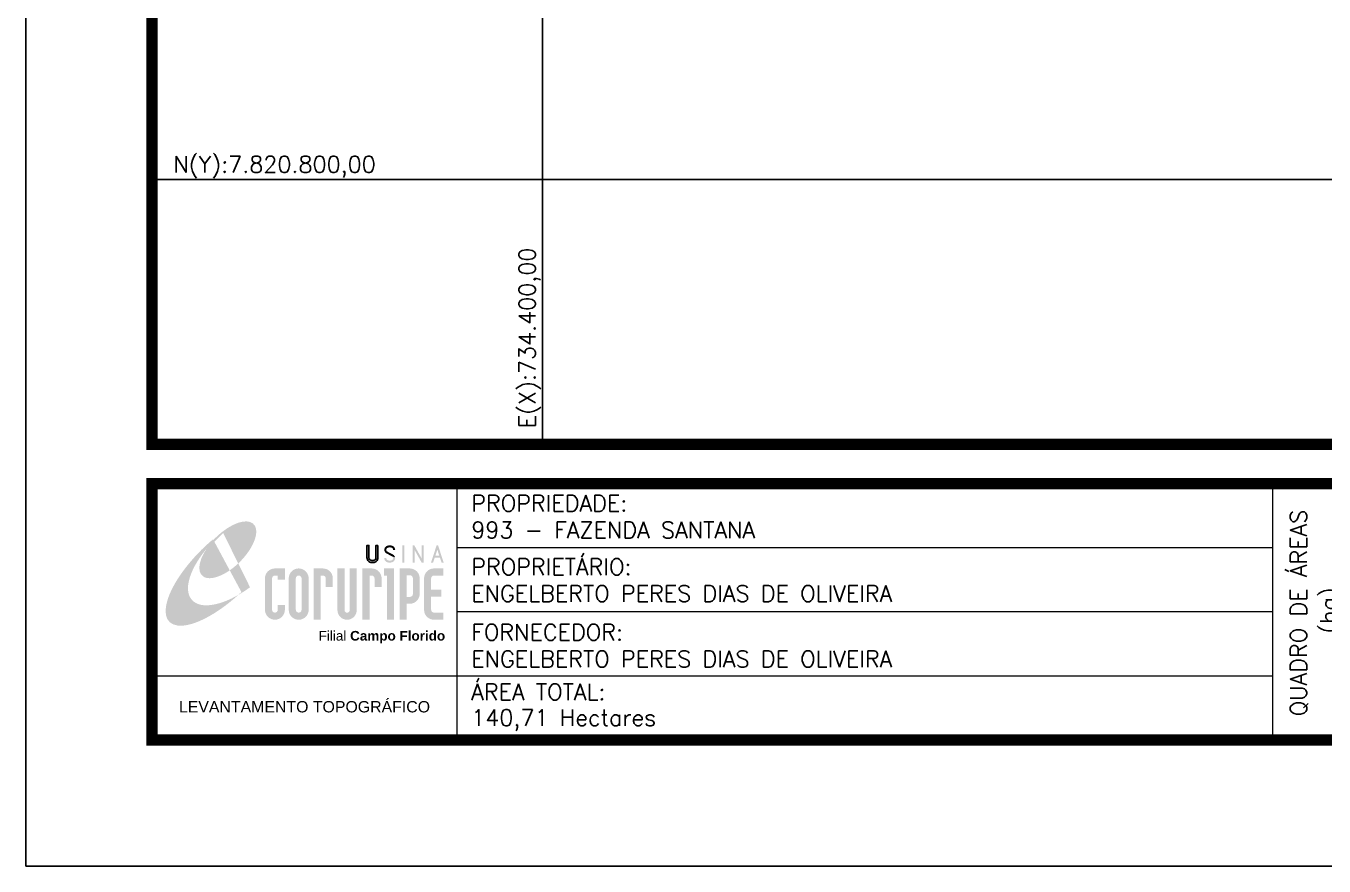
# Model space of a CAD drawing. Extents: x 733786 to 736936, y 7819983 to 7824438.
# Drawn here: x 733786 to 735329, y 7819983 to 7820983 of the extents above; entities that cross this region are included whole.
import ezdxf
from ezdxf.enums import TextEntityAlignment as Align

# ---------------------------------------------------------------- set-up
doc = ezdxf.new("R2010")
doc.units = 0
doc.linetypes.add('LIN0', pattern=[0])
doc.layers.add('MALHA', color=8, linetype='Continuous')
doc.layers.add('MARGEM', color=5, linetype='Continuous')
doc.styles.add('ARIAL', font='arial.ttf')
doc.styles.add('Simplex', font='simplex.shx')
doc.styles.get("Standard").update_dxf_attribs({"font": 'arial.ttf'})

# ---------------------------------------------------------------- blocks, each defined once
blk = doc.blocks.new('A$C78F83FB3')
at = {"layer": 'MARGEM'}
h = blk.add_hatch(color=20, dxfattribs=at)
edge = h.paths.add_edge_path()
edge.add_ellipse((19.49, 23.77), major_axis=(-6.68, -6.67), ratio=0.469426, start_angle=292.7328, end_angle=601.2579)
edge.add_ellipse((22.83, 22.05), major_axis=(12.64, 11.29), ratio=0.457614, start_angle=79.9069, end_angle=107.9139)
edge = h.paths.add_edge_path()
edge.add_ellipse((18.28, 18.7), major_axis=(13.95, 13.59), ratio=0.386848, start_angle=63.9612, end_angle=264.5993)
edge.add_ellipse((22.83, 22.05), major_axis=(12.64, 11.29), ratio=0.457614, start_angle=107.9139, end_angle=245.1182, ccw=False)
edge.add_ellipse((19.49, 23.77), major_axis=(-6.68, -6.67), ratio=0.469426, start_angle=241.2579, end_angle=292.7328, ccw=False)
for color, points in [(20, [(15.46, 26.12), (14.17, 24.81), (14.06, 24.24), (14.39, 23.97), (14.67, 24.54), (19.47, 29.32), (18.48, 28.66), (17.31, 27.78)]), (7, [(58.42, 24.9), (57.9, 24.9), (57.9, 21.73, -0.414214), (57.15, 20.98), (56.84, 20.98, -0.414214), (56.09, 21.73), (56.09, 24.9), (55.57, 24.9), (55.57, 21.73, 0.414214), (56.84, 20.46), (57.15, 20.46, 0.414214), (58.42, 21.73)]), (7, [(61.7, 24.9), (61.23, 24.9, 0.396318), (60.04, 23.78), (60.04, 23.72, 0.151912), (60.39, 22.97), (60.46, 22.92), (62.18, 22), (62.85, 21.83, 0.12407), (62.51, 22.42), (60.75, 23.36, -0.13192), (60.56, 23.77, -0.385578), (61.23, 24.37), (61.7, 24.37, -0.414214), (62.37, 23.7), (62.89, 23.7, 0.414214)]), (7, [(62.37, 23.7), (62.89, 23.7, 0.414214), (61.7, 24.9), (61.23, 24.9, 0.396318), (60.04, 23.78), (60.04, 23.72, 0.151912), (60.39, 22.97), (60.46, 22.92), (62.18, 22), (62.18, 22, -0.131921), (62.37, 21.59, -0.385578), (61.7, 20.98), (61.23, 20.98, -0.414214), (60.56, 21.65), (60.04, 21.65, 0.414214), (61.23, 20.46), (61.7, 20.46, 0.402546), (62.89, 21.61, 0.165292), (62.51, 22.42), (60.75, 23.36, -0.13192), (60.56, 23.77, -0.385578), (61.23, 24.37), (61.7, 24.37, -0.414214)]), (7, [(30.97, 12.46), (29.13, 12.46), (29.13, 8.21, 1), (34.29, 8.21), (34.29, 9.41), (32.45, 9.41), (32.45, 8.21, -1), (30.97, 8.21)])]:
    blk.add_hatch(color=color, dxfattribs=at).paths.add_polyline_path(points)
h = blk.add_hatch(color=7, dxfattribs=at)
h.paths.add_polyline_path([(65.24, 24.9), (64.72, 24.9), (64.72, 20.46), (65.24, 20.46)])
h.paths.add_polyline_path([(67.38, 20.46), (67.9, 20.46), (67.9, 23.74), (69.74, 20.46), (70.23, 20.46), (70.23, 24.9), (69.71, 24.9), (69.71, 21.58), (67.85, 24.9), (67.38, 24.9)])
h.paths.add_polyline_path([(72.17, 20.46), (72.72, 20.46), (73.14, 21.73), (74.49, 21.73), (74.9, 20.46), (75.45, 20.46), (74, 24.9), (73.62, 24.9)])
h.paths.add_polyline_path([(73.81, 23.8), (74.32, 22.25), (73.31, 22.25)], flags=16)
h = blk.add_hatch(color=7, dxfattribs=at)
h.paths.add_polyline_path([(31.71, 18.93, 0.414214), (29.13, 16.35), (29.13, 12.46), (30.97, 12.46), (30.97, 16.35, -0.414214), (31.71, 17.09), (32.45, 17.09), (32.45, 16.02), (34.29, 16.02), (34.29, 18.93)])
h.paths.add_polyline_path([(44.15, 17.09, -0.414214), (44.89, 16.35), (44.89, 14.1), (46.72, 14.1), (46.72, 16.17, 0.433937), (44.15, 18.93), (41.77, 18.93), (41.77, 12.46), (43.61, 12.46), (43.61, 17.09)])
h.paths.add_polyline_path([(43.61, 12.46), (41.77, 12.46), (41.77, 5.62), (43.61, 5.62)])
h.paths.add_polyline_path([(47.92, 12.46), (49.75, 12.46), (49.75, 18.93), (47.92, 18.93)])
h.paths.add_polyline_path([(52.91, 18.93), (51.08, 18.93), (51.08, 12.46), (52.91, 12.46)])
h.paths.add_polyline_path([(51.08, 8.12, -1), (49.75, 8.12), (49.75, 12.46), (47.92, 12.46), (47.92, 8.12, 1), (52.91, 8.12), (52.91, 12.46), (51.08, 12.46)])
h.paths.add_polyline_path([(54.41, 12.46), (56.25, 12.46), (56.25, 17.09), (56.79, 17.09, -0.414214), (57.53, 16.35), (57.53, 14.1), (59.36, 14.1), (59.36, 16.17, 0.433937), (56.79, 18.93), (54.41, 18.93)])
h.paths.add_polyline_path([(56.25, 12.46), (54.41, 12.46), (54.41, 5.62), (56.25, 5.62)])
h.paths.add_polyline_path([(60.73, 12.46), (62.58, 12.46), (62.58, 18.93), (60.02, 18.93), (60.02, 17.08), (60.73, 17.08)])
h.paths.add_polyline_path([(62.58, 12.46), (60.73, 12.46), (60.73, 5.62), (62.58, 5.62)])
h.paths.add_polyline_path([(64.06, 12.46), (65.82, 12.46), (65.82, 17.17), (66.66, 17.17, -0.450417), (67.48, 16.25), (67.48, 12.46), (69.24, 12.46, 0.002307), (69.24, 12.48, 0.005282), (69.23, 12.54, -0.000938), (69.23, 12.53), (69.23, 16.17, 0.433937), (66.66, 18.93), (64.06, 18.93)])
h.paths.add_polyline_path([(64.06, 5.62), (65.82, 5.62), (65.82, 9.77), (66.66, 9.77, 0.426056), (69.24, 12.46), (67.48, 12.46), (67.48, 12.45, -0.450417), (66.66, 11.53), (65.82, 11.53), (65.82, 12.46), (64.06, 12.46)])
h.paths.add_polyline_path([(70.37, 12.46), (74.87, 12.46), (74.87, 13.44), (72.21, 13.44), (72.21, 16.35, -0.414214), (72.95, 17.09), (75.38, 17.09), (75.38, 18.93), (72.95, 18.93, 0.414214), (70.37, 16.35)])
h.paths.add_polyline_path([(72.21, 11.62), (74.87, 11.62), (74.87, 12.46), (70.37, 12.46), (70.37, 8.21, 0.414214), (72.95, 5.62), (75.38, 5.62), (75.38, 7.47), (72.95, 7.47, -0.414214), (72.21, 8.21)])
h = blk.add_hatch(color=7, dxfattribs=at)
h.paths.add_polyline_path([(35.29, 16.35), (35.29, 8.21, 1), (40.46, 8.21, 0.016978), (40.45, 8.38), (40.45, 16.17, 0.433937), (37.88, 18.93), (37.87, 18.93, 0.41391)])
h.paths.add_polyline_path([(38.62, 16.35), (38.62, 8.21, -1), (37.13, 8.21), (37.13, 16.35, -1)], flags=16)
at = {"layer": 'MARGEM', "color": 7}
blk.add_lwpolyline([(58.42, 24.9), (57.9, 24.9), (57.9, 21.73, -0.414214), (57.15, 20.98), (56.84, 20.98, -0.414214), (56.09, 21.73), (56.09, 24.9), (55.57, 24.9), (55.57, 21.73, 0.414214), (56.84, 20.46), (57.15, 20.46, 0.414214), (58.42, 21.73), (58.42, 24.9)], format="xyb", close=True, dxfattribs=at)
at = {"layer": 'MARGEM', "color": 252, "insert": (43.05, 2.72), "char_height": 2.5, "width": 33.0271, "attachment_point": 1, "style": 'ARIAL'}
blk.add_mtext('Filial {\\fArial|b1|i0|c0|p34;Campo Florido}', dxfattribs=at)

msp = doc.modelspace()

# ---------------------------------------------------------------- linework, layer by layer
at = {"layer": 'MALHA', "linetype": 'ByBlock'}
for points in [[(734400, 7820485), (734400, 7820800), (734400, 7821554.9)], [(733935.9, 7820800), (734400, 7820800), (736785.9, 7820800)]]:
    msp.add_lwpolyline(points, dxfattribs=at)
at = {"layer": 'MARGEM', "color": 174, "linetype": 'LIN0'}
msp.add_line((733785.9, 7819983.4), (733785.9, 7824438.4), dxfattribs=at)
at = {"layer": 'MARGEM', "color": 174, "linetype": 'LIN0', "flags": 128}
msp.add_lwpolyline([(736935.9, 7819983.4), (736935.9, 7824438.4), (733785.9, 7824438.4), (733785.9, 7819983.4)], close=True, dxfattribs=at)
at = {"layer": 'MARGEM', "color": 174, "linetype": 'LIN0', "const_width": 13.6, "flags": 128}
for points in [[(736785.9, 7820485), (736785.9, 7824288.4), (733935.9, 7824288.4), (733935.9, 7820485)], [(733935.9, 7820438.4), (736785.9, 7820438.4), (736785.9, 7820133.4), (733935.9, 7820133.4)]]:
    msp.add_lwpolyline(points, close=True, dxfattribs=at)
at = {"layer": 'MARGEM', "color": 174, "linetype": 'LIN0', "flags": 128}
for points, const_width in [([(734298.3, 7820438.4), (734298.3, 7820133.4)], 1.51), ([(734298.3, 7820438.4), (734298.3, 7820136.2)], 1.5), ([(735268.1, 7820438.4), (735268.1, 7820137.1)], 1.51), ([(734298.3, 7820362.1), (735268.1, 7820362.1)], 1.51), ([(734298.3, 7820285.9), (735268.1, 7820285.9)], 1.51), ([(733935.9, 7820209.6), (735268.1, 7820209.6)], 1.51)]:
    msp.add_lwpolyline(points, dxfattribs=dict(at, const_width=const_width))

# ---------------------------------------------------------------- block references
at = {"layer": 'MARGEM', "linetype": 'ByBlock', "xscale": 4.587008144540712, "yscale": 4.587008144540712, "zscale": 4.587008144540712}
msp.add_blockref('A$C78F83FB3', (733936.5, 7820250.6), dxfattribs=at)

# ---------------------------------------------------------------- texts
at = {"layer": 'MALHA', "style": 'Simplex'}
msp.add_text('N(Y):7.820.800,00', height=19.5, dxfattribs=at).set_placement((733961.2, 7820802.5), align=Align.BOTTOM_LEFT)
msp.add_text('E(X):734.400,00', height=19.5, rotation=90, dxfattribs=at).set_placement((734397.5, 7820504.3), align=Align.BOTTOM_LEFT)
at = {"layer": 'MARGEM', "color": 7, "linetype": 'Continuous', "lineweight": 9, "style": 'Simplex'}
for s, p in [('PROPRIEDADE:', (734315.4, 7820424.7)), ('PROPRIETÁRIO:', (734315.4, 7820349.1)), ('FORNECEDOR:', (734315.4, 7820271.3)), ('ÁREA TOTAL:', (734315.4, 7820200.3))]:
    msp.add_text(s, height=19.5, dxfattribs=at).set_placement(p, align=Align.TOP_LEFT)
at = {"layer": 'MARGEM', "color": 7, "linetype": 'Continuous', "style": 'Simplex'}
for s, p in [('QUADRO DE ÁREAS', (735299, 7820284.4)), ('(ha)', (735334.6, 7820287.4))]:
    msp.add_text(s, height=19.5, rotation=90, dxfattribs=at).set_placement(p, align=Align.MIDDLE_CENTER)
for s, p in [('993 - FAZENDA SANTANA', (734315.4, 7820392.9)), ('ENGELBERTO PERES DIAS DE OLIVEIRA', (734315.4, 7820317.3)), ('ENGELBERTO PERES DIAS DE OLIVEIRA', (734315.4, 7820239.5)), ('140,71 Hectares', (734315.4, 7820169.6))]:
    msp.add_text(s, height=19.5, dxfattribs=at).set_placement(p, align=Align.TOP_LEFT)
at = {"layer": 'MARGEM', "color": 7, "linetype": 'ByBlock'}
msp.add_text('LEVANTAMENTO TOPOGRÁFICO', height=13.5, dxfattribs=at).set_placement((734117.1, 7820172.9), align=Align.MIDDLE_CENTER)

doc.saveas('drawing.dxf')
